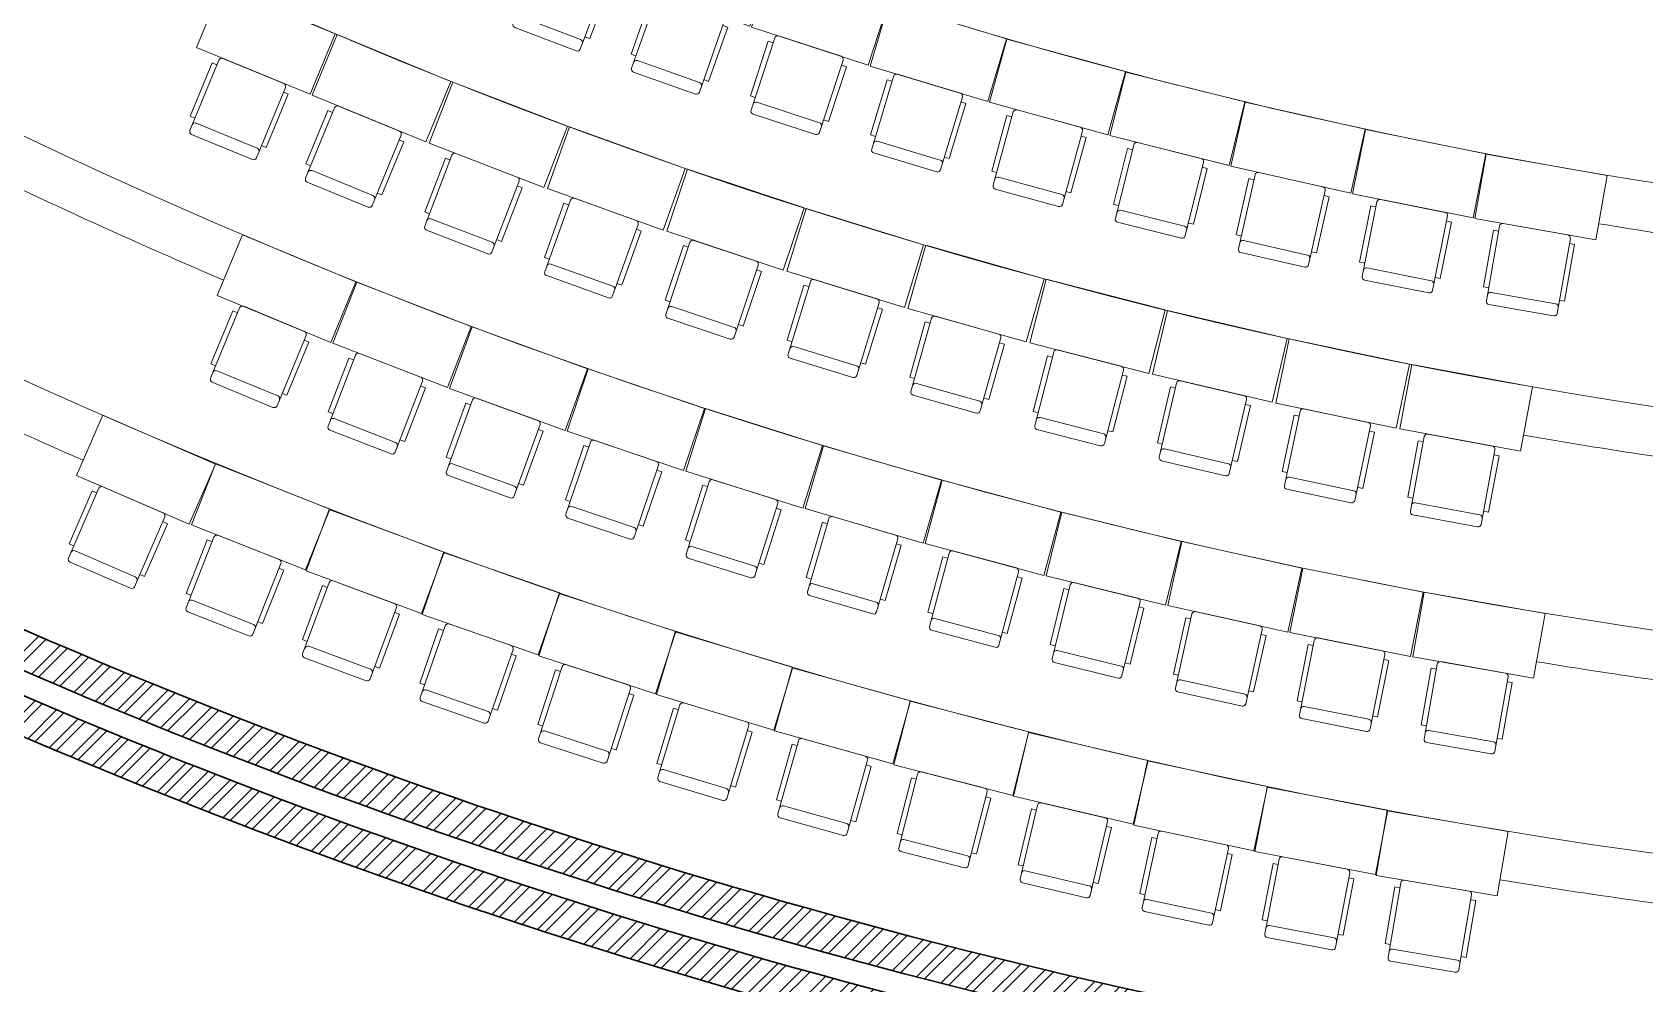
# Model space of a CAD drawing. Header units: millimetres. Extents: x 8275 to 147087, y -297470 to -191881.
# Drawn here: x 97650 to 107476, y -251029 to -245231 of the extents above; entities that cross this region are included whole.
import ezdxf

# ---------------------------------------------------------------- set-up
doc = ezdxf.new("R2010")
doc.units = ezdxf.units.MM
doc.header["$LTSCALE"] = 250
doc.header["$MEASUREMENT"] = 0
for name, color, linetype, lineweight in [('col', 6, 'Continuous', 40), ('furniture', 5, 'Continuous', 15), ('hatch', 9, 'Continuous', 0), ('stairs', 2, 'Continuous', 5), ('wall', 1, 'Continuous', 30)]:
    doc.layers.add(name, color=color, linetype=linetype, lineweight=lineweight)
pattern_1 = [(45, (-6686.724433277734, -321362.3453582716), (-92.80776503073436, 92.80776503073437), []), (45, (-6624.852590027731, -321362.3453582716), (-92.80776503073436, 92.80776503073437), [])]

# ---------------------------------------------------------------- blocks, each defined once
blk = doc.blocks.new('CH_staff_PL')
at = {"color": 0}
for p, q in [((-21, 8), (-21, -8)), ((-1.75, 8.750000000000057), (-20.25, 8.75)), ((-4.999999999999886, 10.00000000000005), (-19, 10)), ((-19, 8.75), (-19, 10)), ((-5, 8.750000000000057), (-4.999999999999886, 10.00000000000005)), ((-4, -7.999999999999943), (-4, 8.000000000000057)), ((-1, -7.999999999999943), (-1, 8.000000000000057)), ((-20.25, -8.75), (-1.75, -8.749999999999943)), ((-19, -10), (-19, -8.749999999999972)), ((-19, -10), (-5, -9.999999999999886)), ((-5, -9.999999999999886), (-5.000000000000114, -8.749999999999943))]:
    blk.add_line(p, q, dxfattribs=at)
for centre, start, end in [((-20.25, 8), 90, 180), ((-3.25, 8.000000000000057), 90, 180), ((-1.75, 8.000000000000057), 0, 90), ((-20.25, -8), 180, 270), ((-3.25, -7.999999999999943), 180, 270), ((-1.75, -7.999999999999943), 270, 0)]:
    blk.add_arc(centre, 0.75, start, end, dxfattribs=at)
blk = doc.blocks.new('dsfa')
at = {"layer": 'furniture', "ltscale": 0.01}
blk.add_lwpolyline([(8865122.156110015, 4642612.802817313), (8865872.156110015, 4642612.802817313), (8865872.156110015, 4642212.802817314), (8865122.156110015, 4642212.802817314)], close=True, dxfattribs=at)
at = {"layer": 'furniture', "extrusion": (2e-16, 2.46924423395e-05, 0.9999999996951416), "xscale": -25.08044560737534, "yscale": 25.08044560737528, "zscale": 25.08044560737534, "rotation": 89.99999999959537}
blk.add_blockref('CH_staff_PL', (8865497.156110011, 4641686.112044335, 114.6275719626288), dxfattribs=at)
blk = doc.blocks.new('1123')
at = {"layer": 'col'}
for p, rotation in [((-9971608.567286955, -1210230.454860849, -29645.80212399368), 339.220031470571), ((-9939949.717026351, -1444480.260451785, -29645.80212399368), 340.5713828219224), ((-9902775.278203698, -1677918.293594278, -29645.80212399368), 341.9227341732738), ((-10002807.2331381, -935757.0529614278, -29645.80212399368), 337.6358601622665), ((-9860105.929154838, -1910414.704041754, -29645.80212399368), 343.2740855246251), ((-10002100.89012079, -936047.6694900581, -29645.80212399368), 337.6358601622665), ((-9811965.404767437, -2141840.165326636, -29645.80212399368), 344.6254368759764), ((-9977633.89024515, -1164915.323516881, -29645.80212399368), 338.9516496359507), ((-9758380.483278438, -2372065.946698386, -29645.80212399368), 345.9767882273278), ((-9699380.971378615, -2600963.984730164, -29645.80212399368), 347.3281395786792), ((-9947917.89050824, -1393160.797737716, -29645.80212399368), 340.2674391096349), ((-9634999.68763255, -2828406.954554299, -29645.80212399368), 348.6794909300305), ((-9565272.444223277, -3054268.340686942, -29645.80212399368), 350.0308422813819), ((-9912968.561985798, -1620663.724265019, -29645.80212399368), 341.5832285833192), ((-9872804.335609969, -1847304.12680236, -29645.80212399368), 342.8990180570033), ((-10004766.38228274, -914383.5045495882, -29645.80212399368), 337.5042812148981), ((-9827446.392449502, -2072962.483915296, -29645.80212399368), 344.2148075306876), ((-9982119.481585862, -1131884.853473626, -29645.80212399368), 338.7542812148981), ((-9776918.652539706, -2297519.79206238, -29645.80212399368), 345.5305970043718), ((-9721247.762267921, -2520857.628353063, -29645.80212399368), 346.846386478056), ((-9954733.20331644, -1348840.403431444, -29645.80212399368), 340.0042812148981), ((-9660463.080321245, -2742858.212999363, -29645.80212399368), 348.1621759517402), ((-9922620.581859687, -1565146.895331539, -29645.80212399368), 341.2542812148981), ((-9594596.662203895, -2963404.471428399, -29645.80212399368), 349.4779654254244), ((-9885796.901084201, -1780701.378998881, -29645.80212399368), 342.5042812148981), ((-9844279.687067676, -1995401.262173641, -29645.80212399368), 343.7542812148981), ((-9798088.699755412, -2209144.359339533, -29645.80212399368), 345.0042812148981), ((-9747245.923555672, -2421828.940358593, -29645.80212399368), 346.2542812148981), ((-9691775.5568763, -2633353.778889216, -29645.80212399368), 347.5042812148981), ((-9631704.000607561, -2843618.200564404, -29645.80212399368), 348.7542812148981), ((-9567059.84555678, -3052522.130907327, -29645.80212399368), 350.0042812148981)]:
    blk.add_blockref('dsfa', p, dxfattribs=dict(at, rotation=rotation))
at = {"layer": 'col', "xscale": -1}
for p, rotation in [((6246597.198582845, -7806013.164358746, -29645.80212399368), 336.5443299640186), ((6502539.287709041, -7593206.929621045, -29645.80212399368), 338.4480997374829), ((6659197.91183429, -7455961.361151116, -29645.80212399368), 339.6385759279591), ((6812971.275237383, -7315490.640767289, -29645.80212399368), 340.8290521184352), ((6963792.994188128, -7171855.409468723, -29645.80212399368), 342.0195283089114), ((7111597.959176825, -7025117.674369192, -29645.80212399368), 343.2100044993877), ((7256322.363021931, -6875340.781928699, -29645.80212399368), 344.4004806898638), ((7397903.728415506, -6722589.390606916, -29645.80212399368), 345.5909568803401), ((7536280.93489462, -6566929.442950212, -29645.80212399368), 346.7814330708162), ((7671394.245226918, -6408428.137124365, -29645.80212399368), 347.9719092612924), ((7803185.331199119, -6247153.897905205, -29645.80212399368), 349.1623854517686), ((7931597.298797214, -6083176.347139753, -29645.80212399368), 350.3528616422448)]:
    blk.add_blockref('dsfa', p, dxfattribs=dict(at, rotation=rotation))

msp = doc.modelspace()

# ---------------------------------------------------------------- hatches: boundary and pattern name
at = {"layer": 'hatch'}
h = msp.add_hatch(dxfattribs=at)
h.set_pattern_fill('ANSI32', color=256, scale=350, style=0)
h.set_pattern_definition(pattern_1)
edge = h.paths.add_edge_path()
edge.add_line((117629.5288266889, -252194.0401685761), (117599.6284500561, -251965.991999372))
edge.add_arc((112433.8152781767, -214955.8903715943), 37368.88074621981, 262.12326937673834, 277.94592112654357, ccw=False)
edge.add_line((107312.699338296, -251972.2032586917), (107277.7050495697, -252193.584798186))
edge.add_arc((112455.1992891072, -215257.3078104233), 37297.38602525879, 262.0206294395069, 277.9792072770339)
edge = h.paths.add_edge_path()
edge.add_line((117571.6059567318, -251828.733762546), (117541.7064086166, -251600.6854847135))
edge.add_arc((112434.5317099039, -214945.959934801), 37008.81163375256, 262.13531328539574, 277.93206678409143, ccw=False)
edge.add_line((107370.4666389958, -251606.666195049), (107335.4595535933, -251828.1287087162))
edge.add_arc((112476.3429742176, -214946.7948216071), 37237.90369552072, 262.0646797399239, 277.8705910709365)
edge = h.paths.add_edge_path()
edge.add_line((127705.4790213192, -249342.9324330802), (127699.5722774738, -249103.2909695192))
edge.add_arc((112455.1308590728, -214644.6412441847), 37680.12121865258, 280.1248862717009, 293.8645078004673, ccw=False)
edge.add_line((119079.0823690244, -251737.9668088487), (119114.8944285437, -251965.2098358264))
edge.add_arc((112612.8051359882, -215281.8333143234), 37255.1644498682, 280.0512229649691, 293.8984144730426)
edge = h.paths.add_edge_path()
edge.add_line((119021.128470513, -251372.4620443592), (119057.1538925907, -251599.6678708942))
edge.add_arc((112451.9757196107, -214634.34957905), 37550.80738298663, 280.1310230807873, 293.9570873770894)
edge.add_line((127699.5679523274, -248950.1486549706), (127699.5608397927, -248698.3121126945))
edge.add_arc((112451.9883593358, -214634.442930897), 37320.71342004864, 280.13794037399134, 294.1141085776026, ccw=False)
h.paths.add_polyline_path([(128156.8052846882, -247451.033916359), (128156.8052846882, -248168.1257187141), (128161.887085225, -248165.933882045), (128161.8727216395, -247451.0339163589)])
h.paths.add_polyline_path([(127948.7091314672, -248257.8798867596), (127948.7107492816, -247451.0339163589), (127931.8384511294, -247451.0339163589), (127931.8662397289, -248265.144411894)])
h.paths.add_polyline_path([(98253.503828316, -243221.2437606225), (97937.00574477017, -243901.0879162582), (97728.49585520662, -243804.017168646), (96826.03205373604, -245742.5272987234), (96256.40817154478, -246966.0910468734), (96464.9196887752, -247063.1625522359), (96972.65953579452, -245972.5272987234), (98253.50559399556, -243221.2445826261)])
h.paths.add_polyline_path([(126753.8316411702, -243429.6605102571), (126656.7966687437, -243221.2274664995), (126656.7599029643, -243221.2445826261), (127909.5805727346, -245912.3282089877), (128161.8418066548, -245912.3429560122), (128161.8417441407, -245909.2314670999), (126962.3431278234, -243332.684668256), (127089.2632657988, -243273.5976258806), (128317.7223430322, -245912.3520686851), (128531.8057498084, -245912.3645838583), (128531.8033261178, -245827.2435256402), (127297.7749210438, -243176.5260562646), (127753.7522249715, -242964.2480780883), (128531.8495605113, -242964.2480780883), (128531.8495605113, -242734.2480780883), (127702.8380457358, -242734.2480780883), (127200.7401172076, -242967.9972848935), (127297.7750896341, -243176.430328651)])
h = msp.add_hatch(dxfattribs=at)
h.set_pattern_fill('ANSI32', color=256, scale=350, style=0)
h.set_pattern_definition(pattern_1)
h.paths.add_polyline_path([(95115.19118412118, -247829.9602206651), (95345.19118412072, -247335.9156626482), (95345.19118411932, -245972.5272987243), (96718.95685945265, -245972.527298706), (96826.0322216684, -245742.5272987066), (95115.19118412118, -245742.5272987243)])
edge = h.paths.add_edge_path()
edge.add_line((95974.14820407284, -248117.3497864555), (95877.05366245843, -248325.9107859913))
edge.add_arc((112455.1323191682, -214644.6494747951), 37540.11261918598, 243.7933671564915, 259.8707226368601)
edge.add_line((105852.961313481, -251599.6409302511), (105888.8708464922, -251372.4143662852))
edge.add_arc((112455.1322759711, -214644.649621097), 37310.11246750876, 243.785706247479, 259.863639480919, ccw=False)
edge = h.paths.add_edge_path()
edge.add_line((95725.41156549472, -248651.6410153998), (95356.87012536032, -248480.0683710759))
edge.add_arc((112356.9879265963, -214875.4500551177), 37659.98376814761, 243.1657740476392, 259.9670714785931)
edge.add_line((105796.0866592294, -251959.5295499225), (105831.1033803178, -251737.9524770139))
edge.add_arc((112455.1323148245, -214644.6494900217), 37680.11260346741, 243.7979844895485, 259.8749917959418, ccw=False)
edge.add_line((95817.95277488139, -248452.8606637244), (95725.41156549472, -248651.6410153997))

# ---------------------------------------------------------------- linework, layer by layer
at = {"layer": 'stairs', "ltscale": 0.01}
for centre, radius, start, end in [((112473.4104972676, -214679.5100111804, -11300.62548336084), 31854.31818829314, 243.4962099487165, 296.3665552715409), ((112473.4104972676, -214679.5100111804, -11300.62548336084), 33201.95767459409, 243.5825503107324, 296.3665552715409), ((112473.4104972676, -214679.5100111804, -11300.62548336084), 34549.59716089503, 243.6881587966639, 296.3118409651038), ((112473.4104972676, -214679.5100111804, 18293.34010579342), 34849.07260229524, 243.6789641682822, 246.927624955957), ((112473.4104972676, -214679.5100111804, -11300.62548336084), 32153.79362969335, 260.5539283597496, 263.2738381438056), ((112473.4104972676, -214679.5100111804, -11300.62548336084), 35897.23664719598, 243.7387282127076, 295.0826291657868), ((112473.4104972676, -214679.5100111804, 18293.34010579342), 36196.71208859618, 243.7387640628932, 246.3623340862688), ((112473.4104972676, -214679.5100111804, -11300.62548336084), 33501.4331159943, 260.1419390528848, 262.8088371499769), ((112473.4104972676, -214679.5100111804, -11300.62548336084), 34849.07260229524, 260.6585770413204, 263.1776252103007), ((112473.4104972676, -214679.5100111804, -11300.62548336084), 36196.71208859618, 260.6523245136759, 263.2639103614166)]:
    msp.add_arc(centre, radius, start, end, dxfattribs=at)
at = {"layer": 'wall'}
for radius, start, end in [(37310.11393724672, 243.7857061444846, 259.8600807952909), (37910.11393724672, 242.7807844336711, 293.9103832607867), (37540.11393724672, 243.7888298063787, 259.8671857792339), (37680.11393724672, 243.7934639942456, 259.8714680779401)]:
    msp.add_arc((112456.9985795254, -214647.6294052522, -11300.6378476528), radius, start, end, dxfattribs=at)

# ---------------------------------------------------------------- block references
at = {"layer": 'furniture', "xscale": 0.9982514713340322, "yscale": 0.9982514713340322, "zscale": 0.9982514713340322}
msp.add_blockref('1123', (136741.8003911272, -229535.5982784053, 19467.65602733624), dxfattribs=at)

doc.saveas('drawing.dxf')
